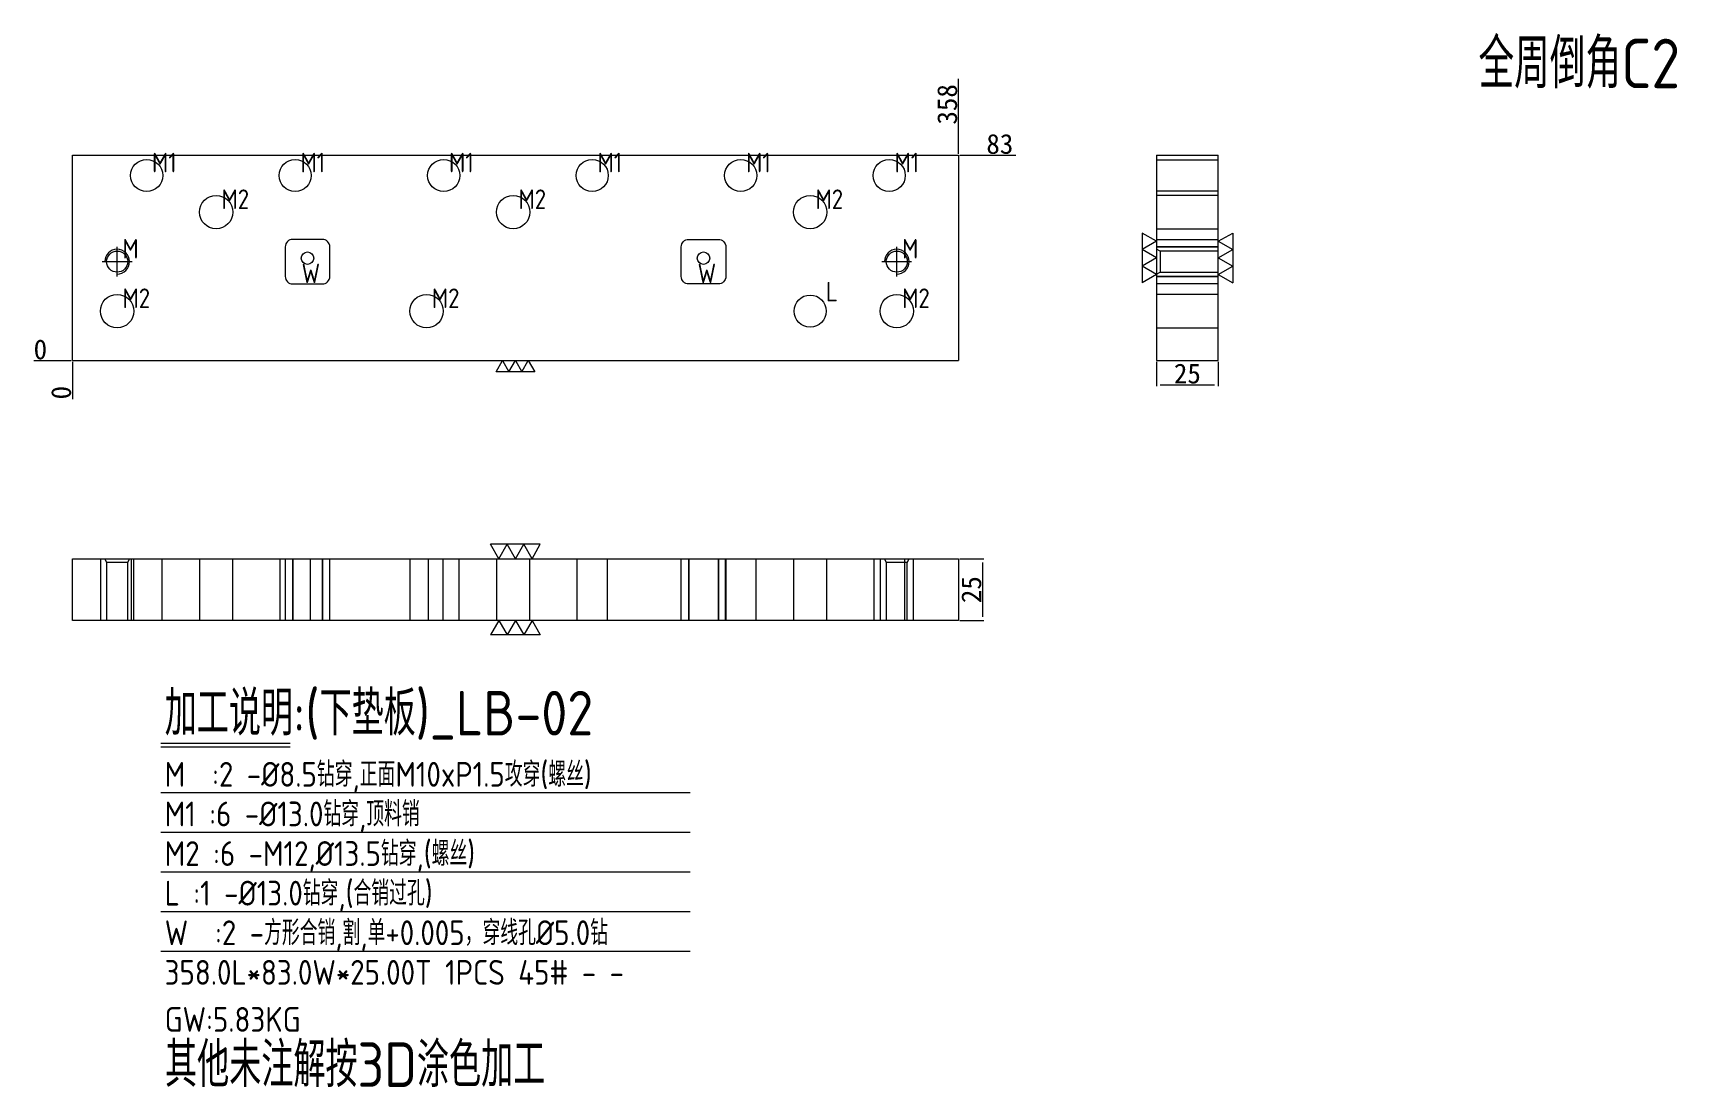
# Model space of a CAD drawing. Header units: millimetres. Extents: x 10750 to 11414, y 34149 to 34575.
import ezdxf

# ---------------------------------------------------------------- set-up
doc = ezdxf.new("R2010")
doc.units = ezdxf.units.MM
doc.linetypes.add('CENTER', pattern=[0])
doc.linetypes.add('DASHED', pattern=[0])
doc.layers.add('dim', color=4, linetype='Continuous')
doc.layers.add('dim_temp', color=161, linetype='Continuous', lineweight=9)
doc.layers.add('LB', color=7, linetype='Continuous', true_color=0xffffff)
doc.layers.add('U1', color=7, linetype='Continuous', true_color=0xffffff)
doc.styles.add('_PUG_ERP', font='txt')
doc.styles.add('gbenor', font='gbenor.shx', dxfattribs={"bigfont": 'gbcbig'})
doc.dimstyles.new('_PUG_ERP', dxfattribs={"dimtxt": 8, "dimasz": 1.5, "dimexe": 0.5, "dimexo": 0.5, "dimgap": 0.5, "dimtad": 1, "dimtxsty": '_PUG_ERP', "dimblk": 'CLOSEDBLANK', "dimcen": 0, "dimclrd": 4, "dimclre": 4, "dimclrt": 3, "dimazin": 3, "dimtfac": 1, "dimtmove": 0, "dimatfit": 3, "dimldrblk": 'CLOSEDBLANK', "dimlwd": 9, "dimlwe": 9})

# ---------------------------------------------------------------- blocks, each defined once
blk = doc.blocks.new('*D1266')
at = {"layer": 'Defpoints', "color": 0}
for p in [(11123.74, 34525.74), (11133.49, 34525.74), (10765.74, 34442.74)]:
    blk.add_point(p, dxfattribs=at)
at = {"layer": 'dim_temp', "color": 4, "lineweight": 9}
blk.add_line((11124.24, 34525.74), (11146.94, 34525.74), dxfattribs=at)
at = {"layer": 'dim_temp', "color": 3, "lineweight": 18, "insert": (11140.46, 34530.24), "char_height": 8, "attachment_point": 5, "style": '_PUG_ERP'}
blk.add_mtext('83', dxfattribs=at)
blk = doc.blocks.new('_ClosedBlank')
blk = doc.blocks.new('*D1267')
at = {"layer": 'Defpoints', "color": 0}
for p in [(10755.99, 34442.74), (10765.74, 34442.74), (10765.74, 34442.74)]:
    blk.add_point(p, dxfattribs=at)
at = {"layer": 'dim_temp', "color": 4, "lineweight": 9}
blk.add_line((10765.24, 34442.74), (10750.15, 34442.74), dxfattribs=at)
at = {"layer": 'dim_temp', "color": 3, "lineweight": 18, "insert": (10752.82, 34447.24), "char_height": 8, "attachment_point": 5, "style": '_PUG_ERP'}
blk.add_mtext('0', dxfattribs=at)
blk = doc.blocks.new('*D1268')
at = {"layer": 'Defpoints', "color": 0}
for p in [(10765.74, 34442.74), (10765.74, 34442.74), (10765.74, 34432.99)]:
    blk.add_point(p, dxfattribs=at)
at = {"layer": 'dim_temp', "color": 4, "lineweight": 9}
blk.add_line((10765.74, 34442.24), (10765.74, 34427.16), dxfattribs=at)
at = {"layer": 'dim_temp', "color": 3, "lineweight": 18, "insert": (10761.24, 34429.82), "char_height": 8, "attachment_point": 5, "rotation": 90, "style": '_PUG_ERP'}
blk.add_mtext('0', dxfattribs=at)
blk = doc.blocks.new('*D1269')
at = {"layer": 'Defpoints', "color": 0}
for p in [(11123.74, 34535.49), (11123.74, 34525.74), (10765.74, 34442.74)]:
    blk.add_point(p, dxfattribs=at)
at = {"layer": 'dim_temp', "color": 4, "lineweight": 9}
blk.add_line((11123.74, 34526.24), (11123.74, 34556.56), dxfattribs=at)
at = {"layer": 'dim_temp', "color": 3, "lineweight": 18, "insert": (11119.24, 34546.28), "char_height": 8, "attachment_point": 5, "rotation": 90, "style": '_PUG_ERP'}
blk.add_mtext('358', dxfattribs=at)
blk = doc.blocks.new('*D1270')
at = {"layer": 'Defpoints', "color": 0}
for p in [(11123.74, 34362.74), (11123.74, 34337.74), (11133.49, 34337.74)]:
    blk.add_point(p, dxfattribs=at)
at = {"layer": 'dim_temp', "color": 4, "lineweight": 9}
for p, q in [((11124.24, 34362.74), (11133.99, 34362.74)), ((11133.49, 34361.24), (11133.49, 34339.24)), ((11124.24, 34337.74), (11133.99, 34337.74))]:
    blk.add_line(p, q, dxfattribs=at)
at = {"layer": 'dim_temp', "color": 3, "lineweight": 18, "insert": (11128.99, 34350.24), "char_height": 8, "attachment_point": 5, "rotation": 90, "style": '_PUG_ERP'}
blk.add_mtext('25', dxfattribs=at)
blk = doc.blocks.new('*D1271')
at = {"layer": 'Defpoints', "color": 0}
for p in [(11203.74, 34442.74), (11228.74, 34442.74), (11228.74, 34432.99)]:
    blk.add_point(p, dxfattribs=at)
at = {"layer": 'dim_temp', "color": 4, "lineweight": 9}
for p, q in [((11203.74, 34442.24), (11203.74, 34432.49)), ((11228.74, 34442.24), (11228.74, 34432.49)), ((11205.24, 34432.99), (11227.24, 34432.99))]:
    blk.add_line(p, q, dxfattribs=at)
at = {"layer": 'dim_temp', "color": 3, "lineweight": 18, "insert": (11216.24, 34437.49), "char_height": 8, "attachment_point": 5, "style": '_PUG_ERP'}
blk.add_mtext('25', dxfattribs=at)

msp = doc.modelspace()

# ---------------------------------------------------------------- linework, layer by layer
at = {"layer": 'dim', "color": 20, "linetype": 'Continuous', "lineweight": 18}
for p, q in [((11203.736, 34490.954), (11197.923, 34494.31)), ((11197.923, 34494.31), (11197.923, 34474.173)), ((11228.736, 34490.954), (11234.549, 34494.31)), ((11234.549, 34494.31), (11234.549, 34474.173)), ((11203.736, 34490.954), (11197.923, 34487.598)), ((11203.736, 34484.242), (11197.923, 34487.598)), ((11228.736, 34490.954), (11234.549, 34487.598)), ((11228.736, 34484.242), (11234.549, 34487.598)), ((11203.736, 34484.242), (11197.923, 34480.885)), ((11203.736, 34477.529), (11197.923, 34480.885)), ((11228.736, 34484.242), (11234.549, 34480.885)), ((11228.736, 34477.529), (11234.549, 34480.885)), ((11203.736, 34477.529), (11197.923, 34474.173)), ((11228.736, 34477.529), (11234.549, 34474.173)), ((10938.023, 34362.742), (10934.667, 34368.555)), ((10954.805, 34368.555), (10934.667, 34368.555)), ((10938.023, 34362.742), (10941.38, 34368.555)), ((10944.736, 34362.742), (10941.38, 34368.555)), ((10944.736, 34362.742), (10948.092, 34368.555)), ((10951.448, 34362.742), (10948.092, 34368.555)), ((10951.448, 34362.742), (10954.805, 34368.555)), ((10938.023, 34337.742), (10934.667, 34331.929)), ((10954.805, 34331.929), (10934.667, 34331.929)), ((10938.023, 34337.742), (10941.38, 34331.929)), ((10944.736, 34337.742), (10941.38, 34331.929)), ((10944.736, 34337.742), (10948.092, 34331.929)), ((10951.448, 34337.742), (10948.092, 34331.929)), ((10951.448, 34337.742), (10954.805, 34331.929))]:
    msp.add_line(p, q, dxfattribs=at)
at = {"layer": 'dim', "color": 8, "linetype": 'Continuous', "lineweight": 18}
for p, q in [((10801.536, 34288.242), (10853.7, 34288.242)), ((10801.536, 34286.742), (10853.7, 34286.742)), ((10801.536, 34268.242), (11015.376, 34268.242)), ((10801.536, 34252.242), (11015.376, 34252.242)), ((10801.536, 34236.242), (11015.376, 34236.242)), ((10801.536, 34220.242), (11015.376, 34220.242)), ((10801.536, 34204.242), (11015.376, 34204.242))]:
    msp.add_line(p, q, dxfattribs=at)
at = {"layer": 'dim', "lineweight": 18}
msp.add_lwpolyline([(10936.942, 34438.242), (10939.54, 34442.742), (10942.138, 34438.242), (10944.736, 34442.742), (10947.334, 34438.242), (10949.932, 34442.742), (10952.53, 34438.242), (10936.942, 34438.242)], close=True, dxfattribs=at)
at = {"layer": 'LB', "color": 135, "linetype": 'Continuous', "lineweight": 18}
for p, q in [((10765.736, 34525.742), (11123.736, 34525.742)), ((10765.736, 34442.742), (10765.736, 34525.742)), ((11123.736, 34525.742), (11123.736, 34442.742)), ((11203.736, 34525.742), (11203.736, 34442.742)), ((11203.736, 34525.742), (11228.736, 34525.742)), ((11228.736, 34442.742), (11228.736, 34525.742)), ((10765.736, 34442.742), (11123.736, 34442.742)), ((11203.736, 34442.742), (11228.736, 34442.742)), ((10765.736, 34362.742), (11123.736, 34362.742)), ((10765.736, 34337.742), (10765.736, 34362.742)), ((11123.736, 34362.742), (11123.736, 34337.742)), ((11123.736, 34337.742), (10765.736, 34337.742))]:
    msp.add_line(p, q, dxfattribs=at)
at = {"layer": 'LB', "color": 5, "linetype": 'DASHED', "lineweight": 13, "ltscale": 0.373997}
for p, q in [((11228.736, 34523.794), (11203.736, 34523.794)), ((11203.736, 34511.289), (11228.736, 34511.289)), ((11205.23, 34486.995), (11203.736, 34487.742)), ((11228.736, 34486.995), (11205.23, 34486.995)), ((11205.23, 34486.995), (11205.23, 34482.742)), ((11203.736, 34477.742), (11205.23, 34478.489)), ((11205.23, 34482.742), (11205.23, 34478.489)), ((11205.23, 34478.489), (11228.736, 34478.489)), ((10778.836, 34362.742), (10779.583, 34361.248)), ((10779.583, 34361.248), (10779.583, 34337.742)), ((10788.089, 34361.248), (10779.583, 34361.248)), ((10788.089, 34361.248), (10788.836, 34362.742)), ((10788.089, 34337.742), (10788.089, 34361.248)), ((10789.511, 34362.742), (10789.511, 34337.742)), ((10802.016, 34337.742), (10802.016, 34362.742)), ((10849.511, 34362.742), (10849.511, 34337.742)), ((10862.016, 34337.742), (10862.016, 34362.742)), ((10909.511, 34362.742), (10909.511, 34337.742)), ((10922.016, 34337.742), (10922.016, 34362.742)), ((10969.511, 34362.742), (10969.511, 34337.742)), ((10982.016, 34337.742), (10982.016, 34362.742)), ((11029.511, 34362.742), (11029.511, 34337.742)), ((11042.016, 34337.742), (11042.016, 34362.742)), ((11089.511, 34362.742), (11089.511, 34337.742)), ((11093.836, 34362.742), (11094.583, 34361.248)), ((11094.583, 34361.248), (11094.583, 34337.742)), ((11103.089, 34361.248), (11094.583, 34361.248)), ((11102.016, 34337.742), (11102.016, 34362.742)), ((11103.089, 34361.248), (11103.836, 34362.742)), ((11103.089, 34337.742), (11103.089, 34361.248))]:
    msp.add_line(p, q, dxfattribs=at)
at = {"layer": 'LB', "color": 31, "linetype": 'DASHED', "lineweight": 13, "ltscale": 0.373997}
for p, q in [((11228.736, 34509.495), (11203.736, 34509.495)), ((11203.736, 34495.988), (11228.736, 34495.988)), ((11228.736, 34469.495), (11203.736, 34469.495)), ((11203.736, 34455.988), (11228.736, 34455.988)), ((10777.082, 34362.742), (10777.082, 34337.742)), ((10790.589, 34337.742), (10790.589, 34362.742)), ((10817.082, 34362.742), (10817.082, 34337.742)), ((10830.589, 34337.742), (10830.589, 34362.742)), ((10902.082, 34362.742), (10902.082, 34337.742)), ((10915.589, 34337.742), (10915.589, 34362.742)), ((10937.082, 34362.742), (10937.082, 34337.742)), ((10950.589, 34337.742), (10950.589, 34362.742)), ((11057.082, 34362.742), (11057.082, 34337.742)), ((11070.589, 34337.742), (11070.589, 34362.742)), ((11092.082, 34362.742), (11092.082, 34337.742)), ((11105.589, 34337.742), (11105.589, 34362.742))]:
    msp.add_line(p, q, dxfattribs=at)
at = {"layer": 'LB', "color": 1, "linetype": 'DASHED', "lineweight": 13, "ltscale": 0.373997}
msp.add_line((11203.736, 34491.742), (11228.736, 34491.742), dxfattribs=at)
at = {"layer": 'LB', "color": 1, "linetype": 'CENTER', "lineweight": 18, "ltscale": 0.373997}
for p, q in [((10783.836, 34476.742), (10783.836, 34488.742)), ((11098.836, 34476.742), (11098.836, 34488.742)), ((10777.836, 34482.742), (10789.836, 34482.742)), ((11092.836, 34482.742), (11104.836, 34482.742))]:
    msp.add_line(p, q, dxfattribs=at)
at = {"layer": 'LB', "color": 155, "linetype": 'DASHED', "lineweight": 13, "ltscale": 0.373997}
for p, q in [((11228.736, 34488.742), (11203.736, 34488.742)), ((11203.736, 34488.742), (11228.736, 34488.742)), ((11203.736, 34488.742), (11228.736, 34488.742)), ((11228.736, 34488.742), (11203.736, 34488.742)), ((11203.736, 34476.742), (11228.736, 34476.742)), ((11228.736, 34476.742), (11203.736, 34476.742)), ((11228.736, 34476.742), (11203.736, 34476.742)), ((11203.736, 34476.742), (11228.736, 34476.742)), ((10854.763, 34362.742), (10854.763, 34337.742)), ((10854.763, 34337.742), (10854.763, 34362.742)), ((10866.763, 34337.742), (10866.763, 34362.742)), ((10866.763, 34362.742), (10866.763, 34337.742)), ((11014.763, 34337.742), (11014.763, 34362.742)), ((11014.763, 34362.742), (11014.763, 34337.742)), ((11026.763, 34362.742), (11026.763, 34337.742)), ((11026.763, 34337.742), (11026.763, 34362.742))]:
    msp.add_line(p, q, dxfattribs=at)
at = {"layer": 'LB', "color": 135, "linetype": 'DASHED', "lineweight": 13, "ltscale": 0.373997}
for p, q in [((11228.736, 34473.742), (11203.736, 34473.742)), ((10851.763, 34362.742), (10851.763, 34337.742)), ((10869.763, 34337.742), (10869.763, 34362.742)), ((11011.763, 34337.742), (11011.763, 34362.742)), ((11029.763, 34362.742), (11029.763, 34337.742))]:
    msp.add_line(p, q, dxfattribs=at)
at = {"layer": 'LB', "color": 135, "lineweight": 18}
msp.add_lwpolyline([(10869.763, 34476.742), (10869.763, 34488.742, 0.4142136), (10866.763, 34491.742), (10854.763, 34491.742, 0.4142136), (10851.763, 34488.742), (10851.763, 34476.742, 0.4142136), (10854.763, 34473.742), (10866.763, 34473.742, 0.4142136)], format="xyb", close=True, dxfattribs=at)
at = {"layer": 'LB', "color": 1, "lineweight": 18}
msp.add_lwpolyline([(11014.763, 34491.742), (11026.763, 34491.742, -0.4142136), (11029.763, 34488.742), (11029.763, 34476.742, -0.4142136), (11026.763, 34473.742), (11014.763, 34473.742, -0.4142136), (11011.763, 34476.742), (11011.763, 34488.742, -0.4142136)], format="xyb", close=True, dxfattribs=at)
at = {"layer": 'LB', "color": 3, "linetype": 'Continuous', "lineweight": 18}
for centre in [(10795.763, 34517.542), (10855.763, 34517.542), (10915.763, 34517.542), (10975.763, 34517.542), (11035.763, 34517.542), (11095.763, 34517.542)]:
    msp.add_circle(centre, 6.5, dxfattribs=at)
at = {"layer": 'LB', "color": 42, "linetype": 'Continuous', "lineweight": 18}
for centre, radius in [((10823.836, 34502.742), 6.753), ((10943.836, 34502.742), 6.753), ((11063.836, 34502.742), 6.753), ((10783.836, 34482.742), 4.253), ((10860.736, 34484.142), 2.5), ((11020.736, 34484.142), 2.5), ((11098.836, 34482.742), 4.253), ((10783.836, 34462.742), 6.753), ((10908.836, 34462.742), 6.753), ((11063.836, 34462.742), 6.5), ((11098.836, 34462.742), 6.753)]:
    msp.add_circle(centre, radius, dxfattribs=at)
for centre in [(10783.836, 34482.742), (11098.836, 34482.742)]:
    msp.add_arc(centre, 5, 270, 180, dxfattribs=at)

# ---------------------------------------------------------------- texts
at = {"layer": 'dim', "color": 4, "lineweight": 18, "style": 'gbenor'}
for s, height, p in [('M1', 7.9, (10797.928, 34518.817)), ('M1', 7.9, (10857.928, 34518.817)), ('M1', 7.9, (10917.928, 34518.817)), ('M1', 7.9, (10977.928, 34518.817)), ('M1', 7.9, (11037.928, 34518.817)), ('M1', 7.9, (11097.928, 34518.817)), ('M2', 7.9, (10825.996, 34504.014)), ('M2', 7.9, (10945.996, 34504.014)), ('M2', 7.9, (11065.996, 34504.014)), ('M', 7.9, (10785.961, 34483.997)), ('M', 7.9, (11100.961, 34483.997)), ('W', 7.9, (10858.333, 34474.047)), ('W', 7.9, (11018.333, 34474.047)), ('M2', 7.9, (10785.996, 34464.014)), ('M2', 7.9, (10910.996, 34464.014)), ('L', 7.9, (11070.183, 34466.682)), ('M2', 7.9, (11100.996, 34464.014)), ('加工说明:(下垫板)_LB-02', 18, (10803.051, 34291.348)), ('M  :2 -%%c8.5钻穿,正面M10xP1.5攻穿(螺丝)', 10, (10803.036, 34270.634)), ('M1 :6 -%%c13.0钻穿,顶料销', 10, (10803.036, 34254.634)), ('M2 :6 -M12,%%c13.5钻穿,(螺丝)', 10, (10803.036, 34238.634)), ('L :1 -%%c13.0钻穿,(合销过孔)', 10, (10803.036, 34222.634)), ('358.0L*83.0W*25.00T 1PCS 45# - - ', 10, (10803.036, 34190.634)), ('GW:5.83KG ', 10, (10803.036, 34171.634))]:
    msp.add_text(s, height=height, dxfattribs=at).set_placement(p)
at = {"layer": 'dim', "color": 1, "lineweight": 18, "style": 'gbenor'}
msp.add_text('W  :2 -方形合销,割,单+0.005，穿线孔%%c5.0钻', height=10, dxfattribs=at).set_placement((10803.036, 34206.634))
at = {"layer": 'dim', "color": 21, "lineweight": 18, "style": 'gbenor'}
msp.add_text('其他未注解按3D涂色加工', height=18, dxfattribs=at).set_placement((10803.204, 34149.348))
at = {"layer": 'U1', "color": 3, "lineweight": 18, "style": 'gbenor'}
msp.add_text('全周倒角C2', height=20, dxfattribs=at).set_placement((11333.851, 34552.807))

# ---------------------------------------------------------------- dimensions: what is measured, and where the dimension line sits
at = {"layer": 'dim_temp', "lineweight": 18}
for feature_location, offset, dtype, origin, picture, middle in [((11123.736, 34525.742), (0, 9.75), 1, (10765.736, 34442.742), '*D1269', (11119.236, 34546.277)), ((11123.736, 34525.742), (9.75, 0), 0, (10765.736, 34442.742), '*D1266', (11140.462, 34530.242)), ((10765.735852521, 34442.7415654), (-9.75, 0), 0, (10765.735852521, 34442.7415654), '*D1267', (10752.819185854, 34447.2415654)), ((10765.735852521, 34442.7415654), (0, -9.75), 1, (10765.735852521, 34442.7415654), '*D1268', (10761.235852521, 34429.824898733))]:
    dim = msp.add_ordinate_dim(feature_location=feature_location, offset=offset, dtype=dtype, origin=origin, dimstyle='_PUG_ERP', dxfattribs=at)
    dim.commit()
    dim.dimension.update_dxf_attribs({"geometry": picture, "text_midpoint": middle})
dim = msp.add_linear_dim(base=(11228.736, 34432.992), p1=(11203.736, 34442.742), p2=(11228.736, 34442.742), dimstyle='_PUG_ERP', dxfattribs=at)
dim.commit()
dim.dimension.update_dxf_attribs({"geometry": '*D1271', "text_midpoint": (11216.236, 34437.492)})
dim = msp.add_linear_dim(base=(11133.486, 34337.742), p1=(11123.736, 34362.742), p2=(11123.736, 34337.742), angle=90, dimstyle='_PUG_ERP', dxfattribs=at)
dim.commit()
dim.dimension.update_dxf_attribs({"geometry": '*D1270', "text_midpoint": (11128.986, 34350.242)})

doc.saveas('drawing.dxf')
